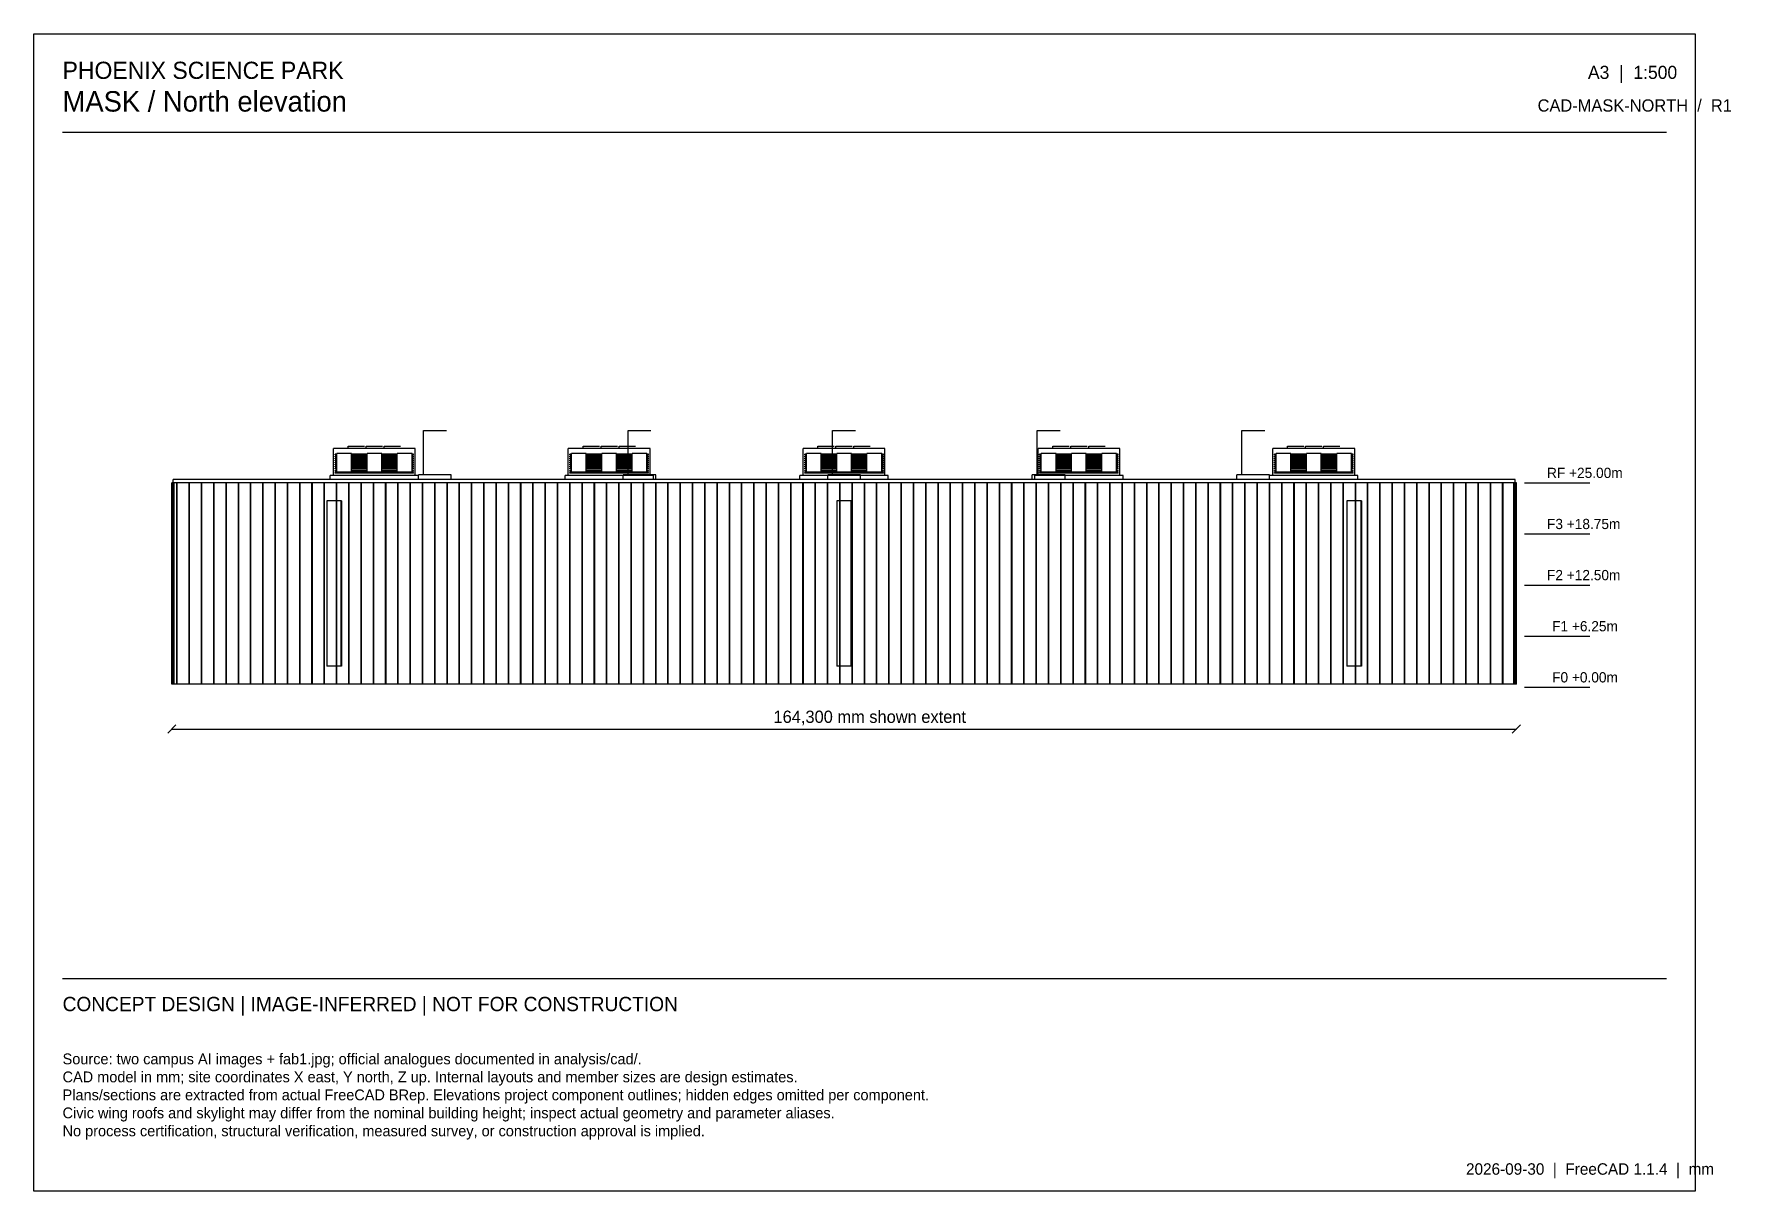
# Model space of a CAD drawing. Header units: millimetres. Extents: x 3500 to 210889, y 3500 to 145000.
import ezdxf

# ---------------------------------------------------------------- set-up
doc = ezdxf.new("R2010")
doc.units = ezdxf.units.MM

msp = doc.modelspace()

# ---------------------------------------------------------------- linework, layer by layer
at = {"layer": 'dimension'}
for p, q in [((19850, 59500), (20850, 60500)), ((184150, 59500), (185150, 60500)), ((20350, 60000), (184650, 60000))]:
    msp.add_line(p, q, dxfattribs=at)
at = {"layer": 'envelope'}
for p, q in [((20350, 65500), (20350, 90100)), ((20650, 90100), (20350, 90100)), ((20500, 65500), (20500, 90100)), ((20650, 65500), (20650, 90100)), ((20977.5, 65500), (20977.5, 90100)), ((21022.5, 90100), (20977.5, 90100)), ((21022.5, 65500), (21022.5, 90100)), ((22477.5, 65500), (22477.5, 90100)), ((22522.5, 90100), (22477.5, 90100)), ((22522.5, 65500), (22522.5, 90100)), ((23977.5, 65500), (23977.5, 90100)), ((24022.5, 90100), (23977.5, 90100)), ((24022.5, 65500), (24022.5, 90100)), ((25477.5, 65500), (25477.5, 90100)), ((25522.5, 90100), (25477.5, 90100)), ((25522.5, 65500), (25522.5, 90100)), ((26977.5, 65500), (26977.5, 90100)), ((27022.5, 90100), (26977.5, 90100)), ((27022.5, 65500), (27022.5, 90100)), ((28477.5, 65500), (28477.5, 90100)), ((28522.5, 90100), (28477.5, 90100)), ((28522.5, 65500), (28522.5, 90100)), ((29977.5, 65500), (29977.5, 90100)), ((30022.5, 90100), (29977.5, 90100)), ((30022.5, 65500), (30022.5, 90100)), ((31477.5, 65500), (31477.5, 90100)), ((31522.5, 90100), (31477.5, 90100)), ((31522.5, 65500), (31522.5, 90100)), ((32977.5, 65500), (32977.5, 90100)), ((33022.5, 90100), (32977.5, 90100)), ((33022.5, 65500), (33022.5, 90100)), ((34477.5, 65500), (34477.5, 90100)), ((34522.5, 90100), (34477.5, 90100)), ((34522.5, 65500), (34522.5, 90100)), ((35977.5, 65500), (35977.5, 90100)), ((36022.5, 90100), (35977.5, 90100)), ((36022.5, 65500), (36022.5, 90100)), ((37477.5, 65500), (37477.5, 90100)), ((37522.5, 90100), (37477.5, 90100)), ((37522.5, 65500), (37522.5, 90100)), ((38977.5, 65500), (38977.5, 90100)), ((39022.5, 90100), (38977.5, 90100)), ((39022.5, 65500), (39022.5, 90100)), ((40477.5, 65500), (40477.5, 90100)), ((40522.5, 90100), (40477.5, 90100)), ((40522.5, 65500), (40522.5, 90100)), ((41977.5, 65500), (41977.5, 90100)), ((42022.5, 90100), (41977.5, 90100)), ((42022.5, 65500), (42022.5, 90100)), ((43477.5, 65500), (43477.5, 90100)), ((43522.5, 90100), (43477.5, 90100)), ((43522.5, 65500), (43522.5, 90100)), ((44977.5, 65500), (44977.5, 90100)), ((45022.5, 90100), (44977.5, 90100)), ((45022.5, 65500), (45022.5, 90100)), ((46477.5, 65500), (46477.5, 90100)), ((46522.5, 90100), (46477.5, 90100)), ((46522.5, 65500), (46522.5, 90100)), ((47977.5, 65500), (47977.5, 90100)), ((48022.5, 90100), (47977.5, 90100)), ((48022.5, 65500), (48022.5, 90100)), ((49477.5, 65500), (49477.5, 90100)), ((49522.5, 90100), (49477.5, 90100)), ((49522.5, 65500), (49522.5, 90100)), ((50977.5, 65500), (50977.5, 90100)), ((51022.5, 90100), (50977.5, 90100)), ((51022.5, 65500), (51022.5, 90100)), ((52477.5, 65500), (52477.5, 90100)), ((52522.5, 90100), (52477.5, 90100)), ((52522.5, 65500), (52522.5, 90100)), ((53977.5, 65500), (53977.5, 90100)), ((54022.5, 90100), (53977.5, 90100)), ((54022.5, 65500), (54022.5, 90100)), ((55477.5, 65500), (55477.5, 90100)), ((55522.5, 90100), (55477.5, 90100)), ((55522.5, 65500), (55522.5, 90100)), ((56977.5, 65500), (56977.5, 90100)), ((57022.5, 90100), (56977.5, 90100)), ((57022.5, 65500), (57022.5, 90100)), ((58477.5, 65500), (58477.5, 90100)), ((58522.5, 90100), (58477.5, 90100)), ((58522.5, 65500), (58522.5, 90100)), ((59977.5, 65500), (59977.5, 90100)), ((60022.5, 90100), (59977.5, 90100)), ((60022.5, 65500), (60022.5, 90100)), ((61477.5, 65500), (61477.5, 90100)), ((61522.5, 90100), (61477.5, 90100)), ((61522.5, 65500), (61522.5, 90100)), ((62977.5, 65500), (62977.5, 90100)), ((63022.5, 90100), (62977.5, 90100)), ((63022.5, 65500), (63022.5, 90100)), ((64477.5, 65500), (64477.5, 90100)), ((64522.5, 90100), (64477.5, 90100)), ((64522.5, 65500), (64522.5, 90100)), ((65977.5, 65500), (65977.5, 90100)), ((66022.5, 90100), (65977.5, 90100)), ((66022.5, 65500), (66022.5, 90100)), ((67477.5, 65500), (67477.5, 90100)), ((67522.5, 90100), (67477.5, 90100)), ((67522.5, 65500), (67522.5, 90100)), ((68977.5, 65500), (68977.5, 90100)), ((69022.5, 90100), (68977.5, 90100)), ((69022.5, 65500), (69022.5, 90100)), ((70477.5, 65500), (70477.5, 90100)), ((70522.5, 90100), (70477.5, 90100)), ((70522.5, 65500), (70522.5, 90100)), ((71977.5, 65500), (71977.5, 90100)), ((72022.5, 90100), (71977.5, 90100)), ((72022.5, 65500), (72022.5, 90100)), ((73477.5, 65500), (73477.5, 90100)), ((73522.5, 90100), (73477.5, 90100)), ((73522.5, 65500), (73522.5, 90100)), ((74977.5, 65500), (74977.5, 90100)), ((75022.5, 90100), (74977.5, 90100)), ((75022.5, 65500), (75022.5, 90100)), ((76477.5, 65500), (76477.5, 90100)), ((76522.5, 90100), (76477.5, 90100)), ((76522.5, 65500), (76522.5, 90100)), ((77977.5, 65500), (77977.5, 90100)), ((78022.5, 90100), (77977.5, 90100)), ((78022.5, 65500), (78022.5, 90100)), ((79477.5, 65500), (79477.5, 90100)), ((79522.5, 90100), (79477.5, 90100)), ((79522.5, 65500), (79522.5, 90100)), ((80977.5, 65500), (80977.5, 90100)), ((81022.5, 90100), (80977.5, 90100)), ((81022.5, 65500), (81022.5, 90100)), ((82477.5, 65500), (82477.5, 90100)), ((82522.5, 90100), (82477.5, 90100)), ((82522.5, 65500), (82522.5, 90100)), ((83977.5, 65500), (83977.5, 90100)), ((84022.5, 90100), (83977.5, 90100)), ((84022.5, 65500), (84022.5, 90100)), ((85477.5, 65500), (85477.5, 90100)), ((85522.5, 90100), (85477.5, 90100)), ((85522.5, 65500), (85522.5, 90100)), ((86977.5, 65500), (86977.5, 90100)), ((87022.5, 90100), (86977.5, 90100)), ((87022.5, 65500), (87022.5, 90100)), ((88477.5, 65500), (88477.5, 90100)), ((88522.5, 90100), (88477.5, 90100)), ((88522.5, 65500), (88522.5, 90100)), ((89977.5, 65500), (89977.5, 90100)), ((90022.5, 90100), (89977.5, 90100)), ((90022.5, 65500), (90022.5, 90100)), ((91477.5, 65500), (91477.5, 90100)), ((91522.5, 90100), (91477.5, 90100)), ((91522.5, 65500), (91522.5, 90100)), ((92977.5, 65500), (92977.5, 90100)), ((93022.5, 90100), (92977.5, 90100)), ((93022.5, 65500), (93022.5, 90100)), ((94477.5, 65500), (94477.5, 90100)), ((94522.5, 90100), (94477.5, 90100)), ((94522.5, 65500), (94522.5, 90100)), ((95977.5, 65500), (95977.5, 90100)), ((96022.5, 90100), (95977.5, 90100)), ((96022.5, 65500), (96022.5, 90100)), ((97477.5, 65500), (97477.5, 90100)), ((97522.5, 90100), (97477.5, 90100)), ((97522.5, 65500), (97522.5, 90100)), ((98977.5, 65500), (98977.5, 90100)), ((99022.5, 90100), (98977.5, 90100)), ((99022.5, 65500), (99022.5, 90100)), ((100477.5, 65500), (100477.5, 90100)), ((100522.5, 90100), (100477.5, 90100)), ((100522.5, 65500), (100522.5, 90100)), ((101977.5, 65500), (101977.5, 90100)), ((102022.5, 90100), (101977.5, 90100)), ((102022.5, 65500), (102022.5, 90100)), ((103477.5, 65500), (103477.5, 90100)), ((103522.5, 90100), (103477.5, 90100)), ((103522.5, 65500), (103522.5, 90100)), ((104977.5, 65500), (104977.5, 90100)), ((105022.5, 90100), (104977.5, 90100)), ((105022.5, 65500), (105022.5, 90100)), ((106477.5, 65500), (106477.5, 90100)), ((106522.5, 90100), (106477.5, 90100)), ((106522.5, 65500), (106522.5, 90100)), ((107977.5, 65500), (107977.5, 90100)), ((108022.5, 90100), (107977.5, 90100)), ((108022.5, 65500), (108022.5, 90100)), ((109477.5, 65500), (109477.5, 90100)), ((109522.5, 90100), (109477.5, 90100)), ((109522.5, 65500), (109522.5, 90100)), ((110977.5, 65500), (110977.5, 90100)), ((111022.5, 90100), (110977.5, 90100)), ((111022.5, 65500), (111022.5, 90100)), ((112477.5, 65500), (112477.5, 90100)), ((112522.5, 90100), (112477.5, 90100)), ((112522.5, 65500), (112522.5, 90100)), ((113977.5, 65500), (113977.5, 90100)), ((114022.5, 90100), (113977.5, 90100)), ((114022.5, 65500), (114022.5, 90100)), ((115477.5, 65500), (115477.5, 90100)), ((115522.5, 90100), (115477.5, 90100)), ((115522.5, 65500), (115522.5, 90100)), ((116977.5, 65500), (116977.5, 90100)), ((117022.5, 90100), (116977.5, 90100)), ((117022.5, 65500), (117022.5, 90100)), ((118477.5, 65500), (118477.5, 90100)), ((118522.5, 90100), (118477.5, 90100)), ((118522.5, 65500), (118522.5, 90100)), ((119977.5, 65500), (119977.5, 90100)), ((120022.5, 90100), (119977.5, 90100)), ((120022.5, 65500), (120022.5, 90100)), ((121477.5, 65500), (121477.5, 90100)), ((121522.5, 90100), (121477.5, 90100)), ((121522.5, 65500), (121522.5, 90100)), ((122977.5, 65500), (122977.5, 90100)), ((123022.5, 90100), (122977.5, 90100)), ((123022.5, 65500), (123022.5, 90100)), ((124477.5, 65500), (124477.5, 90100)), ((124522.5, 90100), (124477.5, 90100)), ((124522.5, 65500), (124522.5, 90100)), ((125977.5, 65500), (125977.5, 90100)), ((126022.5, 90100), (125977.5, 90100)), ((126022.5, 65500), (126022.5, 90100)), ((127477.5, 65500), (127477.5, 90100)), ((127522.5, 90100), (127477.5, 90100)), ((127522.5, 65500), (127522.5, 90100)), ((128977.5, 65500), (128977.5, 90100)), ((129022.5, 90100), (128977.5, 90100)), ((129022.5, 65500), (129022.5, 90100)), ((130477.5, 65500), (130477.5, 90100)), ((130522.5, 90100), (130477.5, 90100)), ((130522.5, 65500), (130522.5, 90100)), ((131977.5, 65500), (131977.5, 90100)), ((132022.5, 90100), (131977.5, 90100)), ((132022.5, 65500), (132022.5, 90100)), ((133477.5, 65500), (133477.5, 90100)), ((133522.5, 90100), (133477.5, 90100)), ((133522.5, 65500), (133522.5, 90100)), ((134977.5, 65500), (134977.5, 90100)), ((135022.5, 90100), (134977.5, 90100)), ((135022.5, 65500), (135022.5, 90100)), ((136477.5, 65500), (136477.5, 90100)), ((136522.5, 90100), (136477.5, 90100)), ((136522.5, 65500), (136522.5, 90100)), ((137977.5, 65500), (137977.5, 90100)), ((138022.5, 90100), (137977.5, 90100)), ((138022.5, 65500), (138022.5, 90100)), ((139477.5, 65500), (139477.5, 90100)), ((139522.5, 90100), (139477.5, 90100)), ((139522.5, 65500), (139522.5, 90100)), ((140977.5, 65500), (140977.5, 90100)), ((141022.5, 90100), (140977.5, 90100)), ((141022.5, 65500), (141022.5, 90100)), ((142477.5, 65500), (142477.5, 90100)), ((142522.5, 90100), (142477.5, 90100)), ((142522.5, 65500), (142522.5, 90100)), ((143977.5, 65500), (143977.5, 90100)), ((144022.5, 90100), (143977.5, 90100)), ((144022.5, 65500), (144022.5, 90100)), ((145477.5, 65500), (145477.5, 90100)), ((145522.5, 90100), (145477.5, 90100)), ((145522.5, 65500), (145522.5, 90100)), ((146977.5, 65500), (146977.5, 90100)), ((147022.5, 90100), (146977.5, 90100)), ((147022.5, 65500), (147022.5, 90100)), ((148477.5, 65500), (148477.5, 90100)), ((148522.5, 90100), (148477.5, 90100)), ((148522.5, 65500), (148522.5, 90100)), ((149977.5, 65500), (149977.5, 90100)), ((150022.5, 90100), (149977.5, 90100)), ((150022.5, 65500), (150022.5, 90100)), ((151477.5, 65500), (151477.5, 90100)), ((151522.5, 90100), (151477.5, 90100)), ((151522.5, 65500), (151522.5, 90100)), ((152977.5, 65500), (152977.5, 90100)), ((153022.5, 90100), (152977.5, 90100)), ((153022.5, 65500), (153022.5, 90100)), ((154477.5, 65500), (154477.5, 90100)), ((154522.5, 90100), (154477.5, 90100)), ((154522.5, 65500), (154522.5, 90100)), ((155977.5, 65500), (155977.5, 90100)), ((156022.5, 90100), (155977.5, 90100)), ((156022.5, 65500), (156022.5, 90100)), ((157477.5, 65500), (157477.5, 90100)), ((157522.5, 90100), (157477.5, 90100)), ((157522.5, 65500), (157522.5, 90100)), ((158977.5, 65500), (158977.5, 90100)), ((159022.5, 90100), (158977.5, 90100)), ((159022.5, 65500), (159022.5, 90100)), ((160477.5, 65500), (160477.5, 90100)), ((160522.5, 90100), (160477.5, 90100)), ((160522.5, 65500), (160522.5, 90100)), ((161977.5, 65500), (161977.5, 90100)), ((162022.5, 90100), (161977.5, 90100)), ((162022.5, 65500), (162022.5, 90100)), ((163477.5, 65500), (163477.5, 90100)), ((163522.5, 90100), (163477.5, 90100)), ((163522.5, 65500), (163522.5, 90100)), ((164977.5, 65500), (164977.5, 90100)), ((165022.5, 90100), (164977.5, 90100)), ((165022.5, 65500), (165022.5, 90100)), ((166477.5, 65500), (166477.5, 90100)), ((166522.5, 90100), (166477.5, 90100)), ((166522.5, 65500), (166522.5, 90100)), ((167977.5, 65500), (167977.5, 90100)), ((168022.5, 90100), (167977.5, 90100)), ((168022.5, 65500), (168022.5, 90100)), ((169477.5, 65500), (169477.5, 90100)), ((169522.5, 90100), (169477.5, 90100)), ((169522.5, 65500), (169522.5, 90100)), ((170977.5, 65500), (170977.5, 90100)), ((171022.5, 90100), (170977.5, 90100)), ((171022.5, 65500), (171022.5, 90100)), ((172477.5, 65500), (172477.5, 90100)), ((172522.5, 90100), (172477.5, 90100)), ((172522.5, 65500), (172522.5, 90100)), ((173977.5, 65500), (173977.5, 90100)), ((174022.5, 90100), (173977.5, 90100)), ((174022.5, 65500), (174022.5, 90100)), ((175477.5, 65500), (175477.5, 90100)), ((175522.5, 90100), (175477.5, 90100)), ((175522.5, 65500), (175522.5, 90100)), ((176977.5, 65500), (176977.5, 90100)), ((177022.5, 90100), (176977.5, 90100)), ((177022.5, 65500), (177022.5, 90100)), ((178477.5, 65500), (178477.5, 90100)), ((178522.5, 90100), (178477.5, 90100)), ((178522.5, 65500), (178522.5, 90100)), ((179977.5, 65500), (179977.5, 90100)), ((180022.5, 90100), (179977.5, 90100)), ((180022.5, 65500), (180022.5, 90100)), ((181477.5, 65500), (181477.5, 90100)), ((181522.5, 90100), (181477.5, 90100)), ((181522.5, 65500), (181522.5, 90100)), ((182977.5, 65500), (182977.5, 90100)), ((183022.5, 90100), (182977.5, 90100)), ((183022.5, 65500), (183022.5, 90100)), ((184350, 65500), (184350, 90100)), ((184650, 90100), (184350, 90100)), ((184477.5, 65500), (184477.5, 90100)), ((184522.5, 90100), (184477.5, 90100)), ((184500, 65500), (184500, 90100)), ((184522.5, 65500), (184522.5, 90100)), ((184650, 65500), (184650, 90100)), ((41080, 87900), (39280, 87900)), ((39280, 87900), (39280, 67700)), ((41080, 87900), (41080, 67700)), ((103400, 87900), (101600, 87900)), ((101600, 87900), (101600, 67700)), ((103400, 87900), (103400, 67700)), ((165720, 87900), (163920, 87900)), ((163920, 87900), (163920, 67700)), ((165720, 87900), (165720, 67700)), ((41080, 67700), (39280, 67700)), ((103400, 67700), (101600, 67700)), ((165720, 67700), (163920, 67700)), ((20650, 65500), (20350, 65500)), ((184500, 65500), (20500, 65500)), ((21022.5, 65500), (20977.5, 65500)), ((22522.5, 65500), (22477.5, 65500)), ((24022.5, 65500), (23977.5, 65500)), ((25522.5, 65500), (25477.5, 65500)), ((27022.5, 65500), (26977.5, 65500)), ((28522.5, 65500), (28477.5, 65500)), ((30022.5, 65500), (29977.5, 65500)), ((31522.5, 65500), (31477.5, 65500)), ((33022.5, 65500), (32977.5, 65500)), ((34522.5, 65500), (34477.5, 65500)), ((36022.5, 65500), (35977.5, 65500)), ((37522.5, 65500), (37477.5, 65500)), ((39022.5, 65500), (38977.5, 65500)), ((40522.5, 65500), (40477.5, 65500)), ((42022.5, 65500), (41977.5, 65500)), ((43522.5, 65500), (43477.5, 65500)), ((45022.5, 65500), (44977.5, 65500)), ((46522.5, 65500), (46477.5, 65500)), ((48022.5, 65500), (47977.5, 65500)), ((49522.5, 65500), (49477.5, 65500)), ((51022.5, 65500), (50977.5, 65500)), ((52522.5, 65500), (52477.5, 65500)), ((54022.5, 65500), (53977.5, 65500)), ((55522.5, 65500), (55477.5, 65500)), ((57022.5, 65500), (56977.5, 65500)), ((58522.5, 65500), (58477.5, 65500)), ((60022.5, 65500), (59977.5, 65500)), ((61522.5, 65500), (61477.5, 65500)), ((63022.5, 65500), (62977.5, 65500)), ((64522.5, 65500), (64477.5, 65500)), ((66022.5, 65500), (65977.5, 65500)), ((67522.5, 65500), (67477.5, 65500)), ((69022.5, 65500), (68977.5, 65500)), ((70522.5, 65500), (70477.5, 65500)), ((72022.5, 65500), (71977.5, 65500)), ((73522.5, 65500), (73477.5, 65500)), ((75022.5, 65500), (74977.5, 65500)), ((76522.5, 65500), (76477.5, 65500)), ((78022.5, 65500), (77977.5, 65500)), ((79522.5, 65500), (79477.5, 65500)), ((81022.5, 65500), (80977.5, 65500)), ((82522.5, 65500), (82477.5, 65500)), ((84022.5, 65500), (83977.5, 65500)), ((85522.5, 65500), (85477.5, 65500)), ((87022.5, 65500), (86977.5, 65500)), ((88522.5, 65500), (88477.5, 65500)), ((90022.5, 65500), (89977.5, 65500)), ((91522.5, 65500), (91477.5, 65500)), ((93022.5, 65500), (92977.5, 65500)), ((94522.5, 65500), (94477.5, 65500)), ((96022.5, 65500), (95977.5, 65500)), ((97522.5, 65500), (97477.5, 65500)), ((99022.5, 65500), (98977.5, 65500)), ((100522.5, 65500), (100477.5, 65500)), ((102022.5, 65500), (101977.5, 65500)), ((103522.5, 65500), (103477.5, 65500)), ((105022.5, 65500), (104977.5, 65500)), ((106522.5, 65500), (106477.5, 65500)), ((108022.5, 65500), (107977.5, 65500)), ((109522.5, 65500), (109477.5, 65500)), ((111022.5, 65500), (110977.5, 65500)), ((112522.5, 65500), (112477.5, 65500)), ((114022.5, 65500), (113977.5, 65500)), ((115522.5, 65500), (115477.5, 65500)), ((117022.5, 65500), (116977.5, 65500)), ((118522.5, 65500), (118477.5, 65500)), ((120022.5, 65500), (119977.5, 65500)), ((121522.5, 65500), (121477.5, 65500)), ((123022.5, 65500), (122977.5, 65500)), ((124522.5, 65500), (124477.5, 65500)), ((126022.5, 65500), (125977.5, 65500)), ((127522.5, 65500), (127477.5, 65500)), ((129022.5, 65500), (128977.5, 65500)), ((130522.5, 65500), (130477.5, 65500)), ((132022.5, 65500), (131977.5, 65500)), ((133522.5, 65500), (133477.5, 65500)), ((135022.5, 65500), (134977.5, 65500)), ((136522.5, 65500), (136477.5, 65500)), ((138022.5, 65500), (137977.5, 65500)), ((139522.5, 65500), (139477.5, 65500)), ((141022.5, 65500), (140977.5, 65500)), ((142522.5, 65500), (142477.5, 65500)), ((144022.5, 65500), (143977.5, 65500)), ((145522.5, 65500), (145477.5, 65500)), ((147022.5, 65500), (146977.5, 65500)), ((148522.5, 65500), (148477.5, 65500)), ((150022.5, 65500), (149977.5, 65500)), ((151522.5, 65500), (151477.5, 65500)), ((153022.5, 65500), (152977.5, 65500)), ((154522.5, 65500), (154477.5, 65500)), ((156022.5, 65500), (155977.5, 65500)), ((157522.5, 65500), (157477.5, 65500)), ((159022.5, 65500), (158977.5, 65500)), ((160522.5, 65500), (160477.5, 65500)), ((162022.5, 65500), (161977.5, 65500)), ((163522.5, 65500), (163477.5, 65500)), ((165022.5, 65500), (164977.5, 65500)), ((166522.5, 65500), (166477.5, 65500)), ((168022.5, 65500), (167977.5, 65500)), ((169522.5, 65500), (169477.5, 65500)), ((171022.5, 65500), (170977.5, 65500)), ((172522.5, 65500), (172477.5, 65500)), ((174022.5, 65500), (173977.5, 65500)), ((175522.5, 65500), (175477.5, 65500)), ((177022.5, 65500), (176977.5, 65500)), ((178522.5, 65500), (178477.5, 65500)), ((180022.5, 65500), (179977.5, 65500)), ((181522.5, 65500), (181477.5, 65500)), ((183022.5, 65500), (182977.5, 65500)), ((184650, 65500), (184350, 65500)), ((184522.5, 65500), (184477.5, 65500))]:
    msp.add_line(p, q, dxfattribs=at)
at = {"layer": 'equipment'}
for p, q in [((51100, 96500), (51135.1, 96500)), ((51100, 91100), (51100, 96500)), ((51135.1, 96500), (51238.64, 96500)), ((51238.64, 96500), (51405.44, 96500)), ((51405.44, 96500), (51627.11, 96500)), ((51627.11, 96500), (51892.56, 96500)), ((51892.56, 96500), (52188.47, 96500)), ((52188.47, 96500), (52500, 96500)), ((52500, 96500), (52811.53, 96500)), ((52811.53, 96500), (53107.44, 96500)), ((53107.44, 96500), (53372.89, 96500)), ((53372.89, 96500), (53594.56, 96500)), ((53594.56, 96500), (53761.36, 96500)), ((53761.36, 96500), (53864.9, 96500)), ((53864.9, 96500), (53900, 96500)), ((76100, 96500), (76135.1, 96500)), ((76100, 91100), (76100, 96500)), ((76135.1, 96500), (76238.64, 96500)), ((76238.64, 96500), (76405.44, 96500)), ((76405.44, 96500), (76627.11, 96500)), ((76627.11, 96500), (76892.56, 96500)), ((76892.56, 96500), (77188.47, 96500)), ((77188.47, 96500), (77500, 96500)), ((77500, 96500), (77811.53, 96500)), ((77811.53, 96500), (78107.44, 96500)), ((78107.44, 96500), (78372.89, 96500)), ((78372.89, 96500), (78594.56, 96500)), ((78594.56, 96500), (78761.36, 96500)), ((78761.36, 96500), (78864.9, 96500)), ((78864.9, 96500), (78900, 96500)), ((101100, 96500), (101135.1, 96500)), ((101100, 91100), (101100, 96500)), ((101135.1, 96500), (101238.64, 96500)), ((101238.64, 96500), (101405.44, 96500)), ((101405.44, 96500), (101627.11, 96500)), ((101627.11, 96500), (101892.56, 96500)), ((101892.56, 96500), (102188.47, 96500)), ((102188.47, 96500), (102500, 96500)), ((102500, 96500), (102811.53, 96500)), ((102811.53, 96500), (103107.44, 96500)), ((103107.44, 96500), (103372.89, 96500)), ((103372.89, 96500), (103594.56, 96500)), ((103594.56, 96500), (103761.36, 96500)), ((103761.36, 96500), (103864.9, 96500)), ((103864.9, 96500), (103900, 96500)), ((126100, 96500), (126135.1, 96500)), ((126100, 91100), (126100, 96500)), ((126135.1, 96500), (126238.64, 96500)), ((126238.64, 96500), (126405.44, 96500)), ((126405.44, 96500), (126627.11, 96500)), ((126627.11, 96500), (126892.56, 96500)), ((126892.56, 96500), (127188.47, 96500)), ((127188.47, 96500), (127500, 96500)), ((127500, 96500), (127811.53, 96500)), ((127811.53, 96500), (128107.44, 96500)), ((128107.44, 96500), (128372.89, 96500)), ((128372.89, 96500), (128594.56, 96500)), ((128594.56, 96500), (128761.36, 96500)), ((128761.36, 96500), (128864.9, 96500)), ((128864.9, 96500), (128900, 96500)), ((151100, 96500), (151135.1, 96500)), ((151100, 91100), (151100, 96500)), ((151135.1, 96500), (151238.64, 96500)), ((151238.64, 96500), (151405.44, 96500)), ((151405.44, 96500), (151627.11, 96500)), ((151627.11, 96500), (151892.56, 96500)), ((151892.56, 96500), (152188.47, 96500)), ((152188.47, 96500), (152500, 96500)), ((152500, 96500), (152811.53, 96500)), ((152811.53, 96500), (153107.44, 96500)), ((153107.44, 96500), (153372.89, 96500)), ((153372.89, 96500), (153594.56, 96500)), ((153594.56, 96500), (153761.36, 96500)), ((153761.36, 96500), (153864.9, 96500)), ((153864.9, 96500), (153900, 96500)), ((40100, 91000), (40100, 94300)), ((50100, 94300), (40100, 94300)), ((40300, 93550), (40300, 93630)), ((40500, 93630), (40300, 93630)), ((40500, 93550), (40300, 93550)), ((40300, 93300), (40300, 93380)), ((40500, 93380), (40300, 93380)), ((40500, 91400), (40500, 93700)), ((42300, 93700), (40500, 93700)), ((41900, 94600), (41925.07, 94600)), ((41900, 94300), (41900, 94600)), ((41925.07, 94600), (41999.03, 94600)), ((41999.03, 94600), (42118.17, 94600)), ((42118.17, 94600), (42276.51, 94600)), ((42276.51, 94600), (42466.12, 94600)), ((42300, 91400), (42300, 93700)), ((44200, 93630), (42300, 93630)), ((44200, 93550), (42300, 93550)), ((44200, 93380), (42300, 93380)), ((42466.12, 94600), (42677.48, 94600)), ((42677.48, 94600), (42900, 94600)), ((42900, 94600), (43122.52, 94600)), ((43122.52, 94600), (43333.88, 94600)), ((43333.88, 94600), (43523.49, 94600)), ((43523.49, 94600), (43681.83, 94600)), ((43681.83, 94600), (43800.97, 94600)), ((43800.97, 94600), (43874.93, 94600)), ((43874.93, 94600), (43900, 94600)), ((44100, 94600), (44125.07, 94600)), ((44100, 94300), (44100, 94600)), ((44125.07, 94600), (44199.03, 94600)), ((44199.03, 94600), (44318.17, 94600)), ((44200, 91400), (44200, 93700)), ((46000, 93700), (44200, 93700)), ((44318.17, 94600), (44476.51, 94600)), ((44476.51, 94600), (44666.12, 94600)), ((44666.12, 94600), (44877.48, 94600)), ((44877.48, 94600), (45100, 94600)), ((45100, 94600), (45322.52, 94600)), ((45322.52, 94600), (45533.88, 94600)), ((45533.88, 94600), (45723.49, 94600)), ((45723.49, 94600), (45881.83, 94600)), ((45881.83, 94600), (46000.97, 94600)), ((46000, 91400), (46000, 93700)), ((47900, 93630), (46000, 93630)), ((47900, 93550), (46000, 93550)), ((47900, 93380), (46000, 93380)), ((46000.97, 94600), (46074.93, 94600)), ((46074.93, 94600), (46100, 94600)), ((46300, 94600), (46325.07, 94600)), ((46300, 94300), (46300, 94600)), ((46325.07, 94600), (46399.03, 94600)), ((46399.03, 94600), (46518.17, 94600)), ((46518.17, 94600), (46676.51, 94600)), ((46676.51, 94600), (46866.12, 94600)), ((46866.12, 94600), (47077.48, 94600)), ((47077.48, 94600), (47300, 94600)), ((47300, 94600), (47522.52, 94600)), ((47522.52, 94600), (47733.88, 94600)), ((47733.88, 94600), (47923.49, 94600)), ((47900, 91400), (47900, 93700)), ((49700, 93700), (47900, 93700)), ((47923.49, 94600), (48081.83, 94600)), ((48081.83, 94600), (48200.97, 94600)), ((48200.97, 94600), (48274.93, 94600)), ((48274.93, 94600), (48300, 94600)), ((49700, 91400), (49700, 93700)), ((49900, 93630), (49700, 93630)), ((49900, 93550), (49700, 93550)), ((49900, 93380), (49700, 93380)), ((49900, 93550), (49900, 93630)), ((49900, 93300), (49900, 93380)), ((50100, 91000), (50100, 94300)), ((68800, 91000), (68800, 94300)), ((78800, 94300), (68800, 94300)), ((69000, 93550), (69000, 93630)), ((69200, 93630), (69000, 93630)), ((69200, 93550), (69000, 93550)), ((69000, 93300), (69000, 93380)), ((69200, 93380), (69000, 93380)), ((69200, 91400), (69200, 93700)), ((71000, 93700), (69200, 93700)), ((70600, 94600), (70625.07, 94600)), ((70600, 94300), (70600, 94600)), ((70625.07, 94600), (70699.03, 94600)), ((70699.03, 94600), (70818.17, 94600)), ((70818.17, 94600), (70976.51, 94600)), ((70976.51, 94600), (71166.12, 94600)), ((71000, 91400), (71000, 93700)), ((72900, 93630), (71000, 93630)), ((72900, 93550), (71000, 93550)), ((72900, 93380), (71000, 93380)), ((71166.12, 94600), (71377.48, 94600)), ((71377.48, 94600), (71600, 94600)), ((71600, 94600), (71822.52, 94600)), ((71822.52, 94600), (72033.88, 94600)), ((72033.88, 94600), (72223.49, 94600)), ((72223.49, 94600), (72381.83, 94600)), ((72381.83, 94600), (72500.97, 94600)), ((72500.97, 94600), (72574.93, 94600)), ((72574.93, 94600), (72600, 94600)), ((72800, 94600), (72825.07, 94600)), ((72800, 94300), (72800, 94600)), ((72825.07, 94600), (72899.03, 94600)), ((72899.03, 94600), (73018.17, 94600)), ((72900, 91400), (72900, 93700)), ((74700, 93700), (72900, 93700)), ((73018.17, 94600), (73176.51, 94600)), ((73176.51, 94600), (73366.12, 94600)), ((73366.12, 94600), (73577.48, 94600)), ((73577.48, 94600), (73800, 94600)), ((73800, 94600), (74022.52, 94600)), ((74022.52, 94600), (74233.88, 94600)), ((74233.88, 94600), (74423.49, 94600)), ((74423.49, 94600), (74581.83, 94600)), ((74581.83, 94600), (74700.97, 94600)), ((74700, 91400), (74700, 93700)), ((76600, 93630), (74700, 93630)), ((76600, 93550), (74700, 93550)), ((76600, 93380), (74700, 93380)), ((74700.97, 94600), (74774.93, 94600)), ((74774.93, 94600), (74800, 94600)), ((75000, 94600), (75025.07, 94600)), ((75000, 94300), (75000, 94600)), ((75025.07, 94600), (75099.03, 94600)), ((75099.03, 94600), (75218.17, 94600)), ((75218.17, 94600), (75376.51, 94600)), ((75376.51, 94600), (75566.12, 94600)), ((75566.12, 94600), (75777.48, 94600)), ((75777.48, 94600), (76000, 94600)), ((76000, 94600), (76222.52, 94600)), ((76222.52, 94600), (76433.88, 94600)), ((76433.88, 94600), (76623.49, 94600)), ((76600, 91400), (76600, 93700)), ((78400, 93700), (76600, 93700)), ((76623.49, 94600), (76781.83, 94600)), ((76781.83, 94600), (76900.97, 94600)), ((76900.97, 94600), (76974.93, 94600)), ((76974.93, 94600), (77000, 94600)), ((78400, 91400), (78400, 93700)), ((78600, 93630), (78400, 93630)), ((78600, 93550), (78400, 93550)), ((78600, 93380), (78400, 93380)), ((78600, 93550), (78600, 93630)), ((78600, 93300), (78600, 93380)), ((78800, 91000), (78800, 94300)), ((97500, 91000), (97500, 94300)), ((107500, 94300), (97500, 94300)), ((97700, 93550), (97700, 93630)), ((97900, 93630), (97700, 93630)), ((97900, 93550), (97700, 93550)), ((97700, 93300), (97700, 93380)), ((97900, 93380), (97700, 93380)), ((97900, 91400), (97900, 93700)), ((99700, 93700), (97900, 93700)), ((99300, 94600), (99325.07, 94600)), ((99300, 94300), (99300, 94600)), ((99325.07, 94600), (99399.03, 94600)), ((99399.03, 94600), (99518.17, 94600)), ((99518.17, 94600), (99676.51, 94600)), ((99676.51, 94600), (99866.12, 94600)), ((99700, 91400), (99700, 93700)), ((101600, 93630), (99700, 93630)), ((101600, 93550), (99700, 93550)), ((101600, 93380), (99700, 93380)), ((99866.12, 94600), (100077.48, 94600)), ((100077.48, 94600), (100300, 94600)), ((100300, 94600), (100522.52, 94600)), ((100522.52, 94600), (100733.88, 94600)), ((100733.88, 94600), (100923.49, 94600)), ((100923.49, 94600), (101081.83, 94600)), ((101081.83, 94600), (101200.97, 94600)), ((101200.97, 94600), (101274.93, 94600)), ((101274.93, 94600), (101300, 94600)), ((101500, 94600), (101525.07, 94600)), ((101500, 94300), (101500, 94600)), ((101525.07, 94600), (101599.03, 94600)), ((101599.03, 94600), (101718.17, 94600)), ((101600, 91400), (101600, 93700)), ((103400, 93700), (101600, 93700)), ((101718.17, 94600), (101876.51, 94600)), ((101876.51, 94600), (102066.12, 94600)), ((102066.12, 94600), (102277.48, 94600)), ((102277.48, 94600), (102500, 94600)), ((102500, 94600), (102722.52, 94600)), ((102722.52, 94600), (102933.88, 94600)), ((102933.88, 94600), (103123.49, 94600)), ((103123.49, 94600), (103281.83, 94600)), ((103281.83, 94600), (103400.97, 94600)), ((103400, 91400), (103400, 93700)), ((105300, 93630), (103400, 93630)), ((105300, 93550), (103400, 93550)), ((105300, 93380), (103400, 93380)), ((103400.97, 94600), (103474.93, 94600)), ((103474.93, 94600), (103500, 94600)), ((103700, 94600), (103725.07, 94600)), ((103700, 94300), (103700, 94600)), ((103725.07, 94600), (103799.03, 94600)), ((103799.03, 94600), (103918.17, 94600)), ((103918.17, 94600), (104076.51, 94600)), ((104076.51, 94600), (104266.12, 94600)), ((104266.12, 94600), (104477.48, 94600)), ((104477.48, 94600), (104700, 94600)), ((104700, 94600), (104922.52, 94600)), ((104922.52, 94600), (105133.88, 94600)), ((105133.88, 94600), (105323.49, 94600)), ((105300, 91400), (105300, 93700)), ((107100, 93700), (105300, 93700)), ((105323.49, 94600), (105481.83, 94600)), ((105481.83, 94600), (105600.97, 94600)), ((105600.97, 94600), (105674.93, 94600)), ((105674.93, 94600), (105700, 94600)), ((107100, 91400), (107100, 93700)), ((107300, 93630), (107100, 93630)), ((107300, 93550), (107100, 93550)), ((107300, 93380), (107100, 93380)), ((107300, 93550), (107300, 93630)), ((107300, 93300), (107300, 93380)), ((107500, 91000), (107500, 94300)), ((126200, 91000), (126200, 94300)), ((136200, 94300), (126200, 94300)), ((126400, 93550), (126400, 93630)), ((126600, 93630), (126400, 93630)), ((126600, 93550), (126400, 93550)), ((126400, 93300), (126400, 93380)), ((126600, 93380), (126400, 93380)), ((126600, 91400), (126600, 93700)), ((128400, 93700), (126600, 93700)), ((128000, 94600), (128025.07, 94600)), ((128000, 94300), (128000, 94600)), ((128025.07, 94600), (128099.03, 94600)), ((128099.03, 94600), (128218.17, 94600)), ((128218.17, 94600), (128376.51, 94600)), ((128376.51, 94600), (128566.12, 94600)), ((128400, 91400), (128400, 93700)), ((130300, 93630), (128400, 93630)), ((130300, 93550), (128400, 93550)), ((130300, 93380), (128400, 93380)), ((128566.12, 94600), (128777.48, 94600)), ((128777.48, 94600), (129000, 94600)), ((129000, 94600), (129222.52, 94600)), ((129222.52, 94600), (129433.88, 94600)), ((129433.88, 94600), (129623.49, 94600)), ((129623.49, 94600), (129781.83, 94600)), ((129781.83, 94600), (129900.97, 94600)), ((129900.97, 94600), (129974.93, 94600)), ((129974.93, 94600), (130000, 94600)), ((130200, 94600), (130225.07, 94600)), ((130200, 94300), (130200, 94600)), ((130225.07, 94600), (130299.03, 94600)), ((130299.03, 94600), (130418.17, 94600)), ((130300, 91400), (130300, 93700)), ((132100, 93700), (130300, 93700)), ((130418.17, 94600), (130576.51, 94600)), ((130576.51, 94600), (130766.12, 94600)), ((130766.12, 94600), (130977.48, 94600)), ((130977.48, 94600), (131200, 94600)), ((131200, 94600), (131422.52, 94600)), ((131422.52, 94600), (131633.88, 94600)), ((131633.88, 94600), (131823.49, 94600)), ((131823.49, 94600), (131981.83, 94600)), ((131981.83, 94600), (132100.97, 94600)), ((132100, 91400), (132100, 93700)), ((134000, 93630), (132100, 93630)), ((134000, 93550), (132100, 93550)), ((134000, 93380), (132100, 93380)), ((132100.97, 94600), (132174.93, 94600)), ((132174.93, 94600), (132200, 94600)), ((132400, 94600), (132425.07, 94600)), ((132400, 94300), (132400, 94600)), ((132425.07, 94600), (132499.03, 94600)), ((132499.03, 94600), (132618.17, 94600)), ((132618.17, 94600), (132776.51, 94600)), ((132776.51, 94600), (132966.12, 94600)), ((132966.12, 94600), (133177.48, 94600)), ((133177.48, 94600), (133400, 94600)), ((133400, 94600), (133622.52, 94600)), ((133622.52, 94600), (133833.88, 94600)), ((133833.88, 94600), (134023.49, 94600)), ((134000, 91400), (134000, 93700)), ((135800, 93700), (134000, 93700)), ((134023.49, 94600), (134181.83, 94600)), ((134181.83, 94600), (134300.97, 94600)), ((134300.97, 94600), (134374.93, 94600)), ((134374.93, 94600), (134400, 94600)), ((135800, 91400), (135800, 93700)), ((136000, 93630), (135800, 93630)), ((136000, 93550), (135800, 93550)), ((136000, 93380), (135800, 93380)), ((136000, 93550), (136000, 93630)), ((136000, 93300), (136000, 93380)), ((136200, 91000), (136200, 94300)), ((154900, 91000), (154900, 94300)), ((164900, 94300), (154900, 94300)), ((155100, 93550), (155100, 93630)), ((155300, 93630), (155100, 93630)), ((155300, 93550), (155100, 93550)), ((155100, 93300), (155100, 93380)), ((155300, 93380), (155100, 93380)), ((155300, 91400), (155300, 93700)), ((157100, 93700), (155300, 93700)), ((156700, 94600), (156725.07, 94600)), ((156700, 94300), (156700, 94600)), ((156725.07, 94600), (156799.03, 94600)), ((156799.03, 94600), (156918.17, 94600)), ((156918.17, 94600), (157076.51, 94600)), ((157076.51, 94600), (157266.12, 94600)), ((157100, 91400), (157100, 93700)), ((159000, 93630), (157100, 93630)), ((159000, 93550), (157100, 93550)), ((159000, 93380), (157100, 93380)), ((157266.12, 94600), (157477.48, 94600)), ((157477.48, 94600), (157700, 94600)), ((157700, 94600), (157922.52, 94600)), ((157922.52, 94600), (158133.88, 94600)), ((158133.88, 94600), (158323.49, 94600)), ((158323.49, 94600), (158481.83, 94600)), ((158481.83, 94600), (158600.97, 94600)), ((158600.97, 94600), (158674.93, 94600)), ((158674.93, 94600), (158700, 94600)), ((158900, 94600), (158925.07, 94600)), ((158900, 94300), (158900, 94600)), ((158925.07, 94600), (158999.03, 94600)), ((158999.03, 94600), (159118.17, 94600)), ((159000, 91400), (159000, 93700)), ((160800, 93700), (159000, 93700)), ((159118.17, 94600), (159276.51, 94600)), ((159276.51, 94600), (159466.12, 94600)), ((159466.12, 94600), (159677.48, 94600)), ((159677.48, 94600), (159900, 94600)), ((159900, 94600), (160122.52, 94600)), ((160122.52, 94600), (160333.88, 94600)), ((160333.88, 94600), (160523.49, 94600)), ((160523.49, 94600), (160681.83, 94600)), ((160681.83, 94600), (160800.97, 94600)), ((160800, 91400), (160800, 93700)), ((162700, 93630), (160800, 93630)), ((162700, 93550), (160800, 93550)), ((162700, 93380), (160800, 93380)), ((160800.97, 94600), (160874.93, 94600)), ((160874.93, 94600), (160900, 94600)), ((161100, 94600), (161125.07, 94600)), ((161100, 94300), (161100, 94600)), ((161125.07, 94600), (161199.03, 94600)), ((161199.03, 94600), (161318.17, 94600)), ((161318.17, 94600), (161476.51, 94600)), ((161476.51, 94600), (161666.12, 94600)), ((161666.12, 94600), (161877.48, 94600)), ((161877.48, 94600), (162100, 94600)), ((162100, 94600), (162322.52, 94600)), ((162322.52, 94600), (162533.88, 94600)), ((162533.88, 94600), (162723.49, 94600)), ((162700, 91400), (162700, 93700)), ((164500, 93700), (162700, 93700)), ((162723.49, 94600), (162881.83, 94600)), ((162881.83, 94600), (163000.97, 94600)), ((163000.97, 94600), (163074.93, 94600)), ((163074.93, 94600), (163100, 94600)), ((164500, 91400), (164500, 93700)), ((164700, 93630), (164500, 93630)), ((164700, 93550), (164500, 93550)), ((164700, 93380), (164500, 93380)), ((164700, 93550), (164700, 93630)), ((164700, 93300), (164700, 93380)), ((164900, 91000), (164900, 94300)), ((40500, 93300), (40300, 93300)), ((40300, 93050), (40300, 93130)), ((40500, 93130), (40300, 93130)), ((40500, 93050), (40300, 93050)), ((40300, 92800), (40300, 92880)), ((40500, 92880), (40300, 92880)), ((40500, 92800), (40300, 92800)), ((40300, 92550), (40300, 92630)), ((40500, 92630), (40300, 92630)), ((40500, 92550), (40300, 92550)), ((40300, 92300), (40300, 92380)), ((40500, 92380), (40300, 92380)), ((40500, 92300), (40300, 92300)), ((40300, 92050), (40300, 92130)), ((40500, 92130), (40300, 92130)), ((40500, 92050), (40300, 92050)), ((40300, 91800), (40300, 91880)), ((40500, 91880), (40300, 91880)), ((40500, 91800), (40300, 91800)), ((40300, 91550), (40300, 91630)), ((40500, 91630), (40300, 91630)), ((40500, 91550), (40300, 91550)), ((40300, 91300), (40300, 91380)), ((49900, 91380), (40300, 91380)), ((49900, 91300), (40300, 91300)), ((42300, 91400), (40500, 91400)), ((44200, 93300), (42300, 93300)), ((44200, 93130), (42300, 93130)), ((44200, 93050), (42300, 93050)), ((44200, 92880), (42300, 92880)), ((44200, 92800), (42300, 92800)), ((44200, 92630), (42300, 92630)), ((44200, 92550), (42300, 92550)), ((44200, 92380), (42300, 92380)), ((44200, 92300), (42300, 92300)), ((44200, 92130), (42300, 92130)), ((44200, 92050), (42300, 92050)), ((44200, 91880), (42300, 91880)), ((44200, 91800), (42300, 91800)), ((44200, 91630), (42300, 91630)), ((44200, 91550), (42300, 91550)), ((46000, 91400), (44200, 91400)), ((47900, 93300), (46000, 93300)), ((47900, 93130), (46000, 93130)), ((47900, 93050), (46000, 93050)), ((47900, 92880), (46000, 92880)), ((47900, 92800), (46000, 92800)), ((47900, 92630), (46000, 92630)), ((47900, 92550), (46000, 92550)), ((47900, 92380), (46000, 92380)), ((47900, 92300), (46000, 92300)), ((47900, 92130), (46000, 92130)), ((47900, 92050), (46000, 92050)), ((47900, 91880), (46000, 91880)), ((47900, 91800), (46000, 91800)), ((47900, 91630), (46000, 91630)), ((47900, 91550), (46000, 91550)), ((49700, 91400), (47900, 91400)), ((49900, 93300), (49700, 93300)), ((49900, 93130), (49700, 93130)), ((49900, 93050), (49700, 93050)), ((49900, 92880), (49700, 92880)), ((49900, 92800), (49700, 92800)), ((49900, 92630), (49700, 92630)), ((49900, 92550), (49700, 92550)), ((49900, 92380), (49700, 92380)), ((49900, 92300), (49700, 92300)), ((49900, 92130), (49700, 92130)), ((49900, 92050), (49700, 92050)), ((49900, 91880), (49700, 91880)), ((49900, 91800), (49700, 91800)), ((49900, 91630), (49700, 91630)), ((49900, 91550), (49700, 91550)), ((49900, 93050), (49900, 93130)), ((49900, 92800), (49900, 92880)), ((49900, 92550), (49900, 92630)), ((49900, 92300), (49900, 92380)), ((49900, 92050), (49900, 92130)), ((49900, 91800), (49900, 91880)), ((49900, 91550), (49900, 91630)), ((49900, 91300), (49900, 91380)), ((69200, 93300), (69000, 93300)), ((69000, 93050), (69000, 93130)), ((69200, 93130), (69000, 93130)), ((69200, 93050), (69000, 93050)), ((69000, 92800), (69000, 92880)), ((69200, 92880), (69000, 92880)), ((69200, 92800), (69000, 92800)), ((69000, 92550), (69000, 92630)), ((69200, 92630), (69000, 92630)), ((69200, 92550), (69000, 92550)), ((69000, 92300), (69000, 92380)), ((69200, 92380), (69000, 92380)), ((69200, 92300), (69000, 92300)), ((69000, 92050), (69000, 92130)), ((69200, 92130), (69000, 92130)), ((69200, 92050), (69000, 92050)), ((69000, 91800), (69000, 91880)), ((69200, 91880), (69000, 91880)), ((69200, 91800), (69000, 91800)), ((69000, 91550), (69000, 91630)), ((69200, 91630), (69000, 91630)), ((69200, 91550), (69000, 91550)), ((69000, 91300), (69000, 91380)), ((78600, 91380), (69000, 91380)), ((78600, 91300), (69000, 91300)), ((71000, 91400), (69200, 91400)), ((72900, 93300), (71000, 93300)), ((72900, 93130), (71000, 93130)), ((72900, 93050), (71000, 93050)), ((72900, 92880), (71000, 92880)), ((72900, 92800), (71000, 92800)), ((72900, 92630), (71000, 92630)), ((72900, 92550), (71000, 92550)), ((72900, 92380), (71000, 92380)), ((72900, 92300), (71000, 92300)), ((72900, 92130), (71000, 92130)), ((72900, 92050), (71000, 92050)), ((72900, 91880), (71000, 91880)), ((72900, 91800), (71000, 91800)), ((72900, 91630), (71000, 91630)), ((72900, 91550), (71000, 91550)), ((74700, 91400), (72900, 91400)), ((76600, 93300), (74700, 93300)), ((76600, 93130), (74700, 93130)), ((76600, 93050), (74700, 93050)), ((76600, 92880), (74700, 92880)), ((76600, 92800), (74700, 92800)), ((76600, 92630), (74700, 92630)), ((76600, 92550), (74700, 92550)), ((76600, 92380), (74700, 92380)), ((76600, 92300), (74700, 92300)), ((76600, 92130), (74700, 92130)), ((76600, 92050), (74700, 92050)), ((76600, 91880), (74700, 91880)), ((76600, 91800), (74700, 91800)), ((76600, 91630), (74700, 91630)), ((76600, 91550), (74700, 91550)), ((78400, 91400), (76600, 91400)), ((78600, 93300), (78400, 93300)), ((78600, 93130), (78400, 93130)), ((78600, 93050), (78400, 93050)), ((78600, 92880), (78400, 92880)), ((78600, 92800), (78400, 92800)), ((78600, 92630), (78400, 92630)), ((78600, 92550), (78400, 92550)), ((78600, 92380), (78400, 92380)), ((78600, 92300), (78400, 92300)), ((78600, 92130), (78400, 92130)), ((78600, 92050), (78400, 92050)), ((78600, 91880), (78400, 91880)), ((78600, 91800), (78400, 91800)), ((78600, 91630), (78400, 91630)), ((78600, 91550), (78400, 91550)), ((78600, 93050), (78600, 93130)), ((78600, 92800), (78600, 92880)), ((78600, 92550), (78600, 92630)), ((78600, 92300), (78600, 92380)), ((78600, 92050), (78600, 92130)), ((78600, 91800), (78600, 91880)), ((78600, 91550), (78600, 91630)), ((78600, 91300), (78600, 91380)), ((97900, 93300), (97700, 93300)), ((97700, 93050), (97700, 93130)), ((97900, 93130), (97700, 93130)), ((97900, 93050), (97700, 93050)), ((97700, 92800), (97700, 92880)), ((97900, 92880), (97700, 92880)), ((97900, 92800), (97700, 92800)), ((97700, 92550), (97700, 92630)), ((97900, 92630), (97700, 92630)), ((97900, 92550), (97700, 92550)), ((97700, 92300), (97700, 92380)), ((97900, 92380), (97700, 92380)), ((97900, 92300), (97700, 92300)), ((97700, 92050), (97700, 92130)), ((97900, 92130), (97700, 92130)), ((97900, 92050), (97700, 92050)), ((97700, 91800), (97700, 91880)), ((97900, 91880), (97700, 91880)), ((97900, 91800), (97700, 91800)), ((97700, 91550), (97700, 91630)), ((97900, 91630), (97700, 91630)), ((97900, 91550), (97700, 91550)), ((97700, 91300), (97700, 91380)), ((107300, 91380), (97700, 91380)), ((107300, 91300), (97700, 91300)), ((99700, 91400), (97900, 91400)), ((101600, 93300), (99700, 93300)), ((101600, 93130), (99700, 93130)), ((101600, 93050), (99700, 93050)), ((101600, 92880), (99700, 92880)), ((101600, 92800), (99700, 92800)), ((101600, 92630), (99700, 92630)), ((101600, 92550), (99700, 92550)), ((101600, 92380), (99700, 92380)), ((101600, 92300), (99700, 92300)), ((101600, 92130), (99700, 92130)), ((101600, 92050), (99700, 92050)), ((101600, 91880), (99700, 91880)), ((101600, 91800), (99700, 91800)), ((101600, 91630), (99700, 91630)), ((101600, 91550), (99700, 91550)), ((103400, 91400), (101600, 91400)), ((105300, 93300), (103400, 93300)), ((105300, 93130), (103400, 93130)), ((105300, 93050), (103400, 93050)), ((105300, 92880), (103400, 92880)), ((105300, 92800), (103400, 92800)), ((105300, 92630), (103400, 92630)), ((105300, 92550), (103400, 92550)), ((105300, 92380), (103400, 92380)), ((105300, 92300), (103400, 92300)), ((105300, 92130), (103400, 92130)), ((105300, 92050), (103400, 92050)), ((105300, 91880), (103400, 91880)), ((105300, 91800), (103400, 91800)), ((105300, 91630), (103400, 91630)), ((105300, 91550), (103400, 91550)), ((107100, 91400), (105300, 91400)), ((107300, 93300), (107100, 93300)), ((107300, 93130), (107100, 93130)), ((107300, 93050), (107100, 93050)), ((107300, 92880), (107100, 92880)), ((107300, 92800), (107100, 92800)), ((107300, 92630), (107100, 92630)), ((107300, 92550), (107100, 92550)), ((107300, 92380), (107100, 92380)), ((107300, 92300), (107100, 92300)), ((107300, 92130), (107100, 92130)), ((107300, 92050), (107100, 92050)), ((107300, 91880), (107100, 91880)), ((107300, 91800), (107100, 91800)), ((107300, 91630), (107100, 91630)), ((107300, 91550), (107100, 91550)), ((107300, 93050), (107300, 93130)), ((107300, 92800), (107300, 92880)), ((107300, 92550), (107300, 92630)), ((107300, 92300), (107300, 92380)), ((107300, 92050), (107300, 92130)), ((107300, 91800), (107300, 91880)), ((107300, 91550), (107300, 91630)), ((107300, 91300), (107300, 91380)), ((126600, 93300), (126400, 93300)), ((126400, 93050), (126400, 93130)), ((126600, 93130), (126400, 93130)), ((126600, 93050), (126400, 93050)), ((126400, 92800), (126400, 92880)), ((126600, 92880), (126400, 92880)), ((126600, 92800), (126400, 92800)), ((126400, 92550), (126400, 92630)), ((126600, 92630), (126400, 92630)), ((126600, 92550), (126400, 92550)), ((126400, 92300), (126400, 92380)), ((126600, 92380), (126400, 92380)), ((126600, 92300), (126400, 92300)), ((126400, 92050), (126400, 92130)), ((126600, 92130), (126400, 92130)), ((126600, 92050), (126400, 92050)), ((126400, 91800), (126400, 91880)), ((126600, 91880), (126400, 91880)), ((126600, 91800), (126400, 91800)), ((126400, 91550), (126400, 91630)), ((126600, 91630), (126400, 91630)), ((126600, 91550), (126400, 91550)), ((126400, 91300), (126400, 91380)), ((136000, 91380), (126400, 91380)), ((136000, 91300), (126400, 91300)), ((128400, 91400), (126600, 91400)), ((130300, 93300), (128400, 93300)), ((130300, 93130), (128400, 93130)), ((130300, 93050), (128400, 93050)), ((130300, 92880), (128400, 92880)), ((130300, 92800), (128400, 92800)), ((130300, 92630), (128400, 92630)), ((130300, 92550), (128400, 92550)), ((130300, 92380), (128400, 92380)), ((130300, 92300), (128400, 92300)), ((130300, 92130), (128400, 92130)), ((130300, 92050), (128400, 92050)), ((130300, 91880), (128400, 91880)), ((130300, 91800), (128400, 91800)), ((130300, 91630), (128400, 91630)), ((130300, 91550), (128400, 91550)), ((132100, 91400), (130300, 91400)), ((134000, 93300), (132100, 93300)), ((134000, 93130), (132100, 93130)), ((134000, 93050), (132100, 93050)), ((134000, 92880), (132100, 92880)), ((134000, 92800), (132100, 92800)), ((134000, 92630), (132100, 92630)), ((134000, 92550), (132100, 92550)), ((134000, 92380), (132100, 92380)), ((134000, 92300), (132100, 92300)), ((134000, 92130), (132100, 92130)), ((134000, 92050), (132100, 92050)), ((134000, 91880), (132100, 91880)), ((134000, 91800), (132100, 91800)), ((134000, 91630), (132100, 91630)), ((134000, 91550), (132100, 91550)), ((135800, 91400), (134000, 91400)), ((136000, 93300), (135800, 93300)), ((136000, 93130), (135800, 93130)), ((136000, 93050), (135800, 93050)), ((136000, 92880), (135800, 92880)), ((136000, 92800), (135800, 92800)), ((136000, 92630), (135800, 92630)), ((136000, 92550), (135800, 92550)), ((136000, 92380), (135800, 92380)), ((136000, 92300), (135800, 92300)), ((136000, 92130), (135800, 92130)), ((136000, 92050), (135800, 92050)), ((136000, 91880), (135800, 91880)), ((136000, 91800), (135800, 91800)), ((136000, 91630), (135800, 91630)), ((136000, 91550), (135800, 91550)), ((136000, 93050), (136000, 93130)), ((136000, 92800), (136000, 92880)), ((136000, 92550), (136000, 92630)), ((136000, 92300), (136000, 92380)), ((136000, 92050), (136000, 92130)), ((136000, 91800), (136000, 91880)), ((136000, 91550), (136000, 91630)), ((136000, 91300), (136000, 91380)), ((155300, 93300), (155100, 93300)), ((155100, 93050), (155100, 93130)), ((155300, 93130), (155100, 93130)), ((155300, 93050), (155100, 93050)), ((155100, 92800), (155100, 92880)), ((155300, 92880), (155100, 92880)), ((155300, 92800), (155100, 92800)), ((155100, 92550), (155100, 92630)), ((155300, 92630), (155100, 92630)), ((155300, 92550), (155100, 92550)), ((155100, 92300), (155100, 92380)), ((155300, 92380), (155100, 92380)), ((155300, 92300), (155100, 92300)), ((155100, 92050), (155100, 92130)), ((155300, 92130), (155100, 92130)), ((155300, 92050), (155100, 92050)), ((155100, 91800), (155100, 91880)), ((155300, 91880), (155100, 91880)), ((155300, 91800), (155100, 91800)), ((155100, 91550), (155100, 91630)), ((155300, 91630), (155100, 91630)), ((155300, 91550), (155100, 91550)), ((155100, 91300), (155100, 91380)), ((164700, 91380), (155100, 91380)), ((164700, 91300), (155100, 91300)), ((157100, 91400), (155300, 91400)), ((159000, 93300), (157100, 93300)), ((159000, 93130), (157100, 93130)), ((159000, 93050), (157100, 93050)), ((159000, 92880), (157100, 92880)), ((159000, 92800), (157100, 92800)), ((159000, 92630), (157100, 92630)), ((159000, 92550), (157100, 92550)), ((159000, 92380), (157100, 92380)), ((159000, 92300), (157100, 92300)), ((159000, 92130), (157100, 92130)), ((159000, 92050), (157100, 92050)), ((159000, 91880), (157100, 91880)), ((159000, 91800), (157100, 91800)), ((159000, 91630), (157100, 91630)), ((159000, 91550), (157100, 91550)), ((160800, 91400), (159000, 91400)), ((162700, 93300), (160800, 93300)), ((162700, 93130), (160800, 93130)), ((162700, 93050), (160800, 93050)), ((162700, 92880), (160800, 92880)), ((162700, 92800), (160800, 92800)), ((162700, 92630), (160800, 92630)), ((162700, 92550), (160800, 92550)), ((162700, 92380), (160800, 92380)), ((162700, 92300), (160800, 92300)), ((162700, 92130), (160800, 92130)), ((162700, 92050), (160800, 92050)), ((162700, 91880), (160800, 91880)), ((162700, 91800), (160800, 91800)), ((162700, 91630), (160800, 91630)), ((162700, 91550), (160800, 91550)), ((164500, 91400), (162700, 91400)), ((164700, 93300), (164500, 93300)), ((164700, 93130), (164500, 93130)), ((164700, 93050), (164500, 93050)), ((164700, 92880), (164500, 92880)), ((164700, 92800), (164500, 92800)), ((164700, 92630), (164500, 92630)), ((164700, 92550), (164500, 92550)), ((164700, 92380), (164500, 92380)), ((164700, 92300), (164500, 92300)), ((164700, 92130), (164500, 92130)), ((164700, 92050), (164500, 92050)), ((164700, 91880), (164500, 91880)), ((164700, 91800), (164500, 91800)), ((164700, 91630), (164500, 91630)), ((164700, 91550), (164500, 91550)), ((164700, 93050), (164700, 93130)), ((164700, 92800), (164700, 92880)), ((164700, 92550), (164700, 92630)), ((164700, 92300), (164700, 92380)), ((164700, 92050), (164700, 92130)), ((164700, 91800), (164700, 91880)), ((164700, 91550), (164700, 91630)), ((164700, 91300), (164700, 91380)), ((39700, 90500), (39700, 91000)), ((50500, 91000), (39700, 91000)), ((50500, 90500), (39700, 90500)), ((50500, 90500), (50500, 91100)), ((54500, 91100), (50500, 91100)), ((50500, 90500), (50500, 91000)), ((54500, 90500), (50500, 90500)), ((54500, 90500), (54500, 91100)), ((68400, 90500), (68400, 91000)), ((79200, 91000), (68400, 91000)), ((79200, 90500), (68400, 90500)), ((75500, 90500), (75500, 91100)), ((79500, 91100), (75500, 91100)), ((79500, 90500), (75500, 90500)), ((79200, 90500), (79200, 91000)), ((79500, 90500), (79500, 91100)), ((97100, 90500), (97100, 91000)), ((107900, 91000), (97100, 91000)), ((107900, 90500), (97100, 90500)), ((100500, 90500), (100500, 91100)), ((104500, 91100), (100500, 91100)), ((104500, 90500), (100500, 90500)), ((104500, 90500), (104500, 91100)), ((107900, 90500), (107900, 91000)), ((125500, 90500), (125500, 91100)), ((129500, 91100), (125500, 91100)), ((129500, 90500), (125500, 90500)), ((125800, 90500), (125800, 91000)), ((136600, 91000), (125800, 91000)), ((136600, 90500), (125800, 90500)), ((129500, 90500), (129500, 91100)), ((136600, 90500), (136600, 91000)), ((150500, 90500), (150500, 91100)), ((154500, 91100), (150500, 91100)), ((154500, 90500), (150500, 90500)), ((154500, 90500), (154500, 91100)), ((154500, 90500), (154500, 91000)), ((165300, 91000), (154500, 91000)), ((165300, 90500), (154500, 90500)), ((165300, 90500), (165300, 91000))]:
    msp.add_line(p, q, dxfattribs=at)
at = {"layer": 'frame'}
for p, q in [((3500, 145000), (206500, 145000)), ((3500, 3500), (3500, 145000)), ((206500, 145000), (206500, 3500)), ((7000, 133000), (203000, 133000)), ((7000, 29500), (203000, 29500)), ((206500, 3500), (3500, 3500))]:
    msp.add_line(p, q, dxfattribs=at)
at = {"layer": 'glazing'}
for p, q in [((39330, 67700), (39330, 87900)), ((41030, 87900), (39330, 87900)), ((41030, 67700), (41030, 87900)), ((101650, 67700), (101650, 87900)), ((103350, 87900), (101650, 87900)), ((103350, 67700), (103350, 87900)), ((163970, 67700), (163970, 87900)), ((165670, 87900), (163970, 87900)), ((165670, 67700), (165670, 87900)), ((41030, 67700), (39330, 67700)), ((103350, 67700), (101650, 67700)), ((165670, 67700), (163970, 67700))]:
    msp.add_line(p, q, dxfattribs=at)
at = {"layer": 'grid'}
for p, q in [((185650, 90100), (193650, 90100)), ((185650, 83850), (193650, 83850)), ((185650, 77600), (193650, 77600)), ((185650, 71350), (193650, 71350)), ((185650, 65100), (193650, 65100))]:
    msp.add_line(p, q, dxfattribs=at)
at = {"layer": 'roof'}
for p, q in [((20500, 90100), (20500, 90500)), ((184500, 90500), (20500, 90500)), ((184500, 90100), (20500, 90100)), ((184500, 90100), (184500, 90500))]:
    msp.add_line(p, q, dxfattribs=at)

# ---------------------------------------------------------------- texts
at = {"layer": 'annotation'}
for s, height, p in [('PHOENIX SCIENCE PARK', 2100, (7000, 139500)), ('A3  |  1:500', 1600, (193400, 139500)), ('MASK / North elevation', 2500, (7000, 135500)), ('CAD-MASK-NORTH  /  R1', 1500, (187250, 135500)), ('RF +25.00m', 1250, (188400, 90700)), ('F3 +18.75m', 1250, (188400, 84450)), ('F2 +12.50m', 1250, (188400, 78200)), ('F1 +6.25m', 1250, (189025, 71950)), ('F0 +0.00m', 1250, (189025, 65700)), ('164,300 mm shown extent', 1500, (93875, 60750)), ('CONCEPT DESIGN | IMAGE-INFERRED | NOT FOR CONSTRUCTION', 1750, (7000, 25500)), ('Source: two campus AI images + fab1.jpg; official analogues documented in analysis/cad/.', 1325, (7000, 19000)), ('CAD model in mm; site coordinates X east, Y north, Z up. Internal layouts and member sizes are design estimates.', 1325, (7000, 16800)), ('Plans/sections are extracted from actual FreeCAD BRep. Elevations project component outlines; hidden edges omitted per component.', 1325, (7000, 14600)), ('Civic wing roofs and skylight may differ from the nominal building height; inspect actual geometry and parameter aliases.', 1325, (7000, 12400)), ('No process certification, structural verification, measured survey, or construction approval is implied.', 1325, (7000, 10200)), ('2026-09-30  |  FreeCAD 1.1.4  |  mm', 1400, (178500, 5500))]:
    msp.add_text(s, height=height, dxfattribs=at).set_placement(p)

doc.saveas('drawing.dxf')
